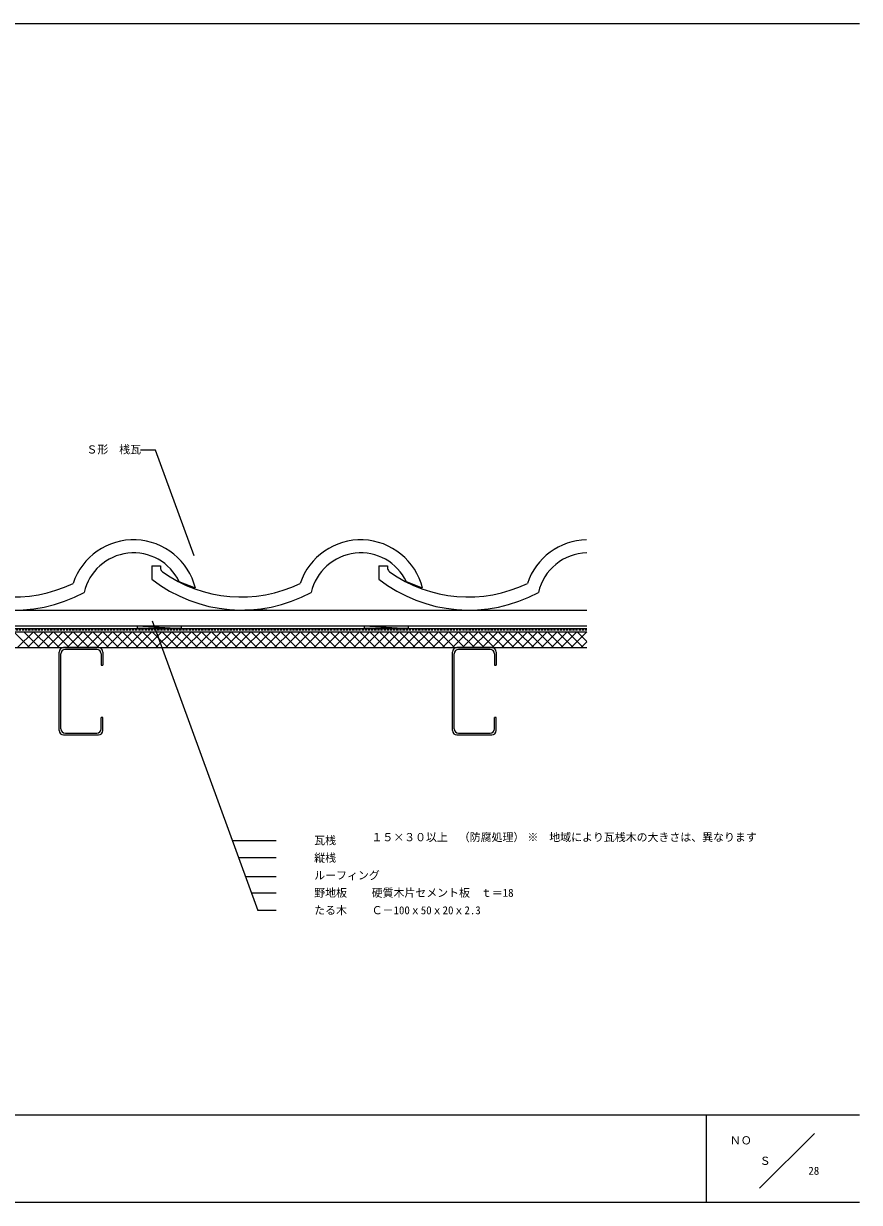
# Model space of a CAD drawing. Units: millimetres, scale not verified. Extents: x -1008 to 992, y -668 to 682.
# Drawn here: x 35 to 992, y -668 to 682 of the extents above; entities that cross this region are included whole.
import ezdxf
from ezdxf.enums import TextEntityAlignment as Align

# ---------------------------------------------------------------- set-up
doc = ezdxf.new("R2010")
doc.units = ezdxf.units.MM
doc.header["$LTSCALE"] = 2
doc.linetypes.add('DASHED1', pattern=[1.8, 1.2, -0.6])
for name, color, linetype, lineweight in [('0-1', 7, 'Continuous', 18), ('0-2', 7, 'Continuous', 18), ('0-4_下地', 7, 'Continuous', 18), ('0-5', 7, 'Continuous', 18), ('0-7', 7, 'Continuous', 18), ('1-0', 5, 'Continuous', 18)]:
    doc.layers.add(name, color=color, linetype=linetype, lineweight=lineweight)
doc.styles.add('ＭＳ ゴシック', font='')
doc.styles.get('ＭＳ ゴシック').set_extended_font_data('MS Gothic')

msp = doc.modelspace()

# ---------------------------------------------------------------- linework, layer by layer
at = {"layer": '0-1'}
for p, q in [((181.85, 61.344), (191.85, 61.344)), ((181.85, 61.344), (181.85, 46.344)), ((191.85, 61.344), (191.85, 58.131)), ((441.85, 61.344), (451.85, 61.344)), ((441.85, 61.344), (441.85, 46.344)), ((451.85, 61.344), (451.85, 58.131)), ((231.85, 35.832), (213.44, 43.109)), ((491.85, 35.832), (473.44, 43.109)), ((491.85, 35.832), (473.44, 43.109)), ((-235.064, 10.832), (679.864, 10.832)), ((65, 10.832), (262.892, 10.832)), ((325, 10.832), (522.892, 10.832)), ((-231.613, -10.168), (679.864, -10.168)), ((-227.567, -7.168), (679.864, -7.168)), ((-325.479, -14.168), (679.864, -14.168))]:
    msp.add_line(p, q, dxfattribs=at)
for centre, radius, start, end in [((161.058, 18.454), 72.894, 13.7919, 161.69852), ((421.058, 18.454), 72.894, 13.7919, 161.69852), ((681.058, 18.454), 72.894, 91.18127, 161.69844), ((161.058, 18.454), 57.895, 25.20538, 167.51599), ((421.058, 18.454), 57.895, 25.20538, 167.51599), ((681.058, 18.454), 57.895, 91.18127, 167.51599), ((24.194, 181.344), 155.491, 234.57967, 295.79265), ((201.655, 61.909), 10.508, 201.07587, 223.8392), ((284.194, 181.344), 155.491, 234.57967, 295.79265), ((461.655, 61.909), 10.508, 201.07587, 223.8392), ((544.194, 181.344), 155.491, 234.57967, 295.79265), ((24.936, 178.208), 167.376, 231.98312, 298.39507), ((284.936, 178.208), 167.376, 231.98312, 298.39507), ((544.936, 178.208), 167.376, 231.98312, 298.39507)]:
    msp.add_arc(centre, radius, start, end, dxfattribs=at)
at = {"layer": '0-2', "color": 3, "linetype": 'DASHED1'}
msp.add_line((-265.4, -11.845), (679.864, -11.845), dxfattribs=at)
at = {"layer": '0-2'}
for p, q in [((165.521, -7.168), (215.521, -10.168)), ((425.521, -7.168), (475.521, -10.168)), ((24.056, -14.168), (42.056, -32.168)), ((28.374, -32.168), (46.374, -14.168)), ((35.37, -14.168), (53.37, -32.168)), ((39.687, -32.168), (57.687, -14.168)), ((46.684, -14.168), (64.684, -32.168)), ((51.001, -32.168), (69.001, -14.168)), ((57.998, -14.168), (75.997, -32.168)), ((62.315, -32.168), (80.315, -14.168)), ((69.311, -14.168), (87.311, -32.168)), ((73.629, -32.168), (91.628, -14.168)), ((80.625, -14.168), (98.625, -32.168)), ((84.942, -32.168), (102.942, -14.168)), ((91.938, -14.168), (109.939, -32.168)), ((96.256, -32.168), (114.256, -14.168)), ((103.252, -14.168), (121.252, -32.168)), ((107.57, -32.168), (125.57, -14.168)), ((114.566, -14.168), (132.566, -32.168)), ((118.883, -32.168), (136.883, -14.168)), ((125.88, -14.168), (143.88, -32.168)), ((130.197, -32.168), (148.197, -14.168)), ((137.193, -14.168), (155.193, -32.168)), ((141.511, -32.168), (159.511, -14.168)), ((148.507, -14.168), (166.507, -32.168)), ((152.824, -32.168), (170.824, -14.168)), ((159.821, -14.168), (177.821, -32.168)), ((164.138, -32.168), (182.138, -14.168)), ((171.134, -14.168), (189.134, -32.168)), ((175.452, -32.168), (193.452, -14.168)), ((182.448, -14.168), (200.448, -32.168)), ((186.765, -32.168), (204.765, -14.168)), ((193.762, -14.168), (211.762, -32.168)), ((198.079, -32.168), (216.079, -14.168)), ((205.075, -14.168), (223.075, -32.168)), ((209.393, -32.168), (227.393, -14.168)), ((216.389, -14.168), (234.389, -32.168)), ((220.707, -32.168), (238.707, -14.168)), ((227.703, -14.168), (245.703, -32.168)), ((232.02, -32.168), (250.02, -14.168)), ((239.016, -14.168), (257.016, -32.168)), ((243.334, -32.168), (261.334, -14.168)), ((250.33, -14.168), (268.33, -32.168)), ((254.648, -32.168), (272.648, -14.168)), ((261.644, -14.168), (279.644, -32.168)), ((265.961, -32.168), (283.961, -14.168)), ((272.957, -14.168), (290.957, -32.168)), ((277.275, -32.168), (295.275, -14.168)), ((284.271, -14.168), (302.271, -32.168)), ((288.589, -32.168), (306.589, -14.168)), ((295.585, -14.168), (313.585, -32.168)), ((299.903, -32.168), (317.903, -14.168)), ((306.898, -14.168), (324.898, -32.168)), ((311.216, -32.168), (329.216, -14.168)), ((318.212, -14.168), (336.212, -32.168)), ((322.53, -32.168), (340.53, -14.168)), ((329.526, -14.168), (347.526, -32.168)), ((333.844, -32.168), (351.844, -14.168)), ((340.839, -14.168), (358.839, -32.168)), ((345.157, -32.168), (363.157, -14.168)), ((352.153, -14.168), (370.153, -32.168)), ((356.471, -32.168), (374.471, -14.168)), ((363.467, -14.168), (381.467, -32.168)), ((367.785, -32.168), (385.785, -14.168)), ((374.78, -14.168), (392.78, -32.168)), ((379.099, -32.168), (397.099, -14.168)), ((386.094, -14.168), (404.094, -32.168)), ((390.412, -32.168), (408.412, -14.168)), ((397.408, -14.168), (415.408, -32.168)), ((401.726, -32.168), (419.726, -14.168)), ((408.721, -14.168), (426.721, -32.168)), ((413.04, -32.168), (431.04, -14.168)), ((420.035, -14.168), (438.035, -32.168)), ((424.353, -32.168), (442.353, -14.168)), ((431.349, -14.168), (449.349, -32.168)), ((435.667, -32.168), (453.667, -14.168)), ((442.662, -14.168), (460.663, -32.168)), ((446.981, -32.168), (464.981, -14.168)), ((453.976, -14.168), (471.976, -32.168)), ((458.295, -32.168), (476.295, -14.168)), ((465.29, -14.168), (483.29, -32.168)), ((469.608, -32.168), (487.608, -14.168)), ((476.603, -14.168), (494.603, -32.168)), ((480.922, -32.168), (498.922, -14.168)), ((487.917, -14.168), (505.917, -32.168)), ((492.236, -32.168), (510.236, -14.168)), ((499.231, -14.168), (517.231, -32.168)), ((503.55, -32.168), (521.55, -14.168)), ((510.544, -14.168), (528.544, -32.168)), ((514.863, -32.168), (532.863, -14.168)), ((521.858, -14.168), (539.858, -32.168)), ((526.177, -32.168), (544.177, -14.168)), ((533.172, -14.168), (551.172, -32.168)), ((537.491, -32.168), (555.491, -14.168)), ((544.486, -14.168), (562.486, -32.168)), ((548.804, -32.168), (566.804, -14.168)), ((555.799, -14.168), (573.799, -32.168)), ((560.118, -32.168), (578.118, -14.168)), ((567.113, -14.168), (585.113, -32.168)), ((571.432, -32.168), (589.432, -14.168)), ((578.426, -14.168), (596.426, -32.168)), ((582.746, -32.168), (600.746, -14.168)), ((589.74, -14.168), (607.74, -32.168)), ((594.059, -32.168), (612.059, -14.168)), ((601.054, -14.168), (619.054, -32.168)), ((605.373, -32.168), (623.373, -14.168)), ((612.368, -14.168), (630.368, -32.168)), ((616.687, -32.168), (634.687, -14.168)), ((623.681, -14.168), (641.681, -32.168)), ((628, -32.168), (646, -14.168)), ((634.995, -14.168), (652.995, -32.168)), ((639.314, -32.168), (657.314, -14.168)), ((646.309, -14.168), (664.309, -32.168)), ((650.628, -32.168), (668.628, -14.168)), ((657.622, -14.168), (675.622, -32.168)), ((661.941, -32.168), (679.864, -14.245)), ((668.936, -14.168), (679.864, -25.096)), ((673.255, -32.168), (679.864, -25.559)), ((-374.385, -32.168), (679.864, -32.168))]:
    msp.add_line(p, q, dxfattribs=at)
at = {"layer": '0-2', "color": 3}
for p, q in [((75.997, -127.168), (75.997, -37.168)), ((77.997, -125.168), (77.997, -39.168)), ((120.997, -32.168), (80.997, -32.168)), ((118.997, -34.168), (82.998, -34.168)), ((123.997, -39.168), (123.997, -52.168)), ((125.997, -37.168), (125.997, -52.168)), ((526.177, -127.168), (526.177, -37.168)), ((528.177, -125.168), (528.177, -39.168)), ((571.177, -32.168), (531.177, -32.168)), ((569.177, -34.168), (533.177, -34.168)), ((574.177, -39.168), (574.177, -52.168)), ((576.177, -37.168), (576.177, -52.168)), ((123.997, -52.168), (125.997, -52.168)), ((574.177, -52.168), (576.177, -52.168)), ((125.997, -112.168), (123.997, -112.168)), ((123.997, -125.168), (123.997, -112.168)), ((125.997, -127.168), (125.997, -112.168)), ((576.177, -112.168), (574.177, -112.168)), ((574.177, -125.168), (574.177, -112.168)), ((576.177, -127.168), (576.177, -112.168)), ((80.997, -132.168), (120.997, -132.168)), ((82.998, -130.168), (118.997, -130.168)), ((531.177, -132.168), (571.177, -132.168)), ((533.177, -130.168), (569.177, -130.168))]:
    msp.add_line(p, q, dxfattribs=at)
at = {"layer": '0-2'}
for points in [[(165.521, -10.168), (165.521, -7.168), (215.521, -7.168), (215.521, -10.168)], [(425.521, -10.168), (425.521, -7.168), (475.521, -7.168), (475.521, -10.168)]]:
    msp.add_lwpolyline(points, close=True, dxfattribs=at)
at = {"layer": '0-2', "color": 3}
for centre, start, end in [((80.997, -37.168), 90, 180), ((82.998, -39.168), 90, 180), ((118.997, -39.168), 0, 90), ((120.997, -37.168), 0, 90), ((531.177, -37.168), 90, 180), ((533.177, -39.168), 90, 180), ((569.177, -39.168), 0, 90), ((571.177, -37.168), 0, 90), ((80.997, -127.168), 180, 270), ((82.998, -125.168), 180, 270), ((118.997, -125.168), 270, 0), ((120.997, -127.168), 270, 0), ((531.177, -127.168), 180, 270), ((533.177, -125.168), 180, 270), ((569.177, -125.168), 270, 0), ((571.177, -127.168), 270, 0)]:
    msp.add_arc(centre, 5, start, end, dxfattribs=at)
at = {"layer": '0-4_下地'}
for q in [(288.387, 10.832), (353.671, 10.832)]:
    msp.add_line((313.607, 10.832), q, dxfattribs=at)
at = {"layer": '0-5'}
for p, q in [((182.423, -1.424), (303.212, -333.29)), ((324.362, -253.389), (274.131, -253.389)), ((324.362, -272.867), (281.22, -272.867)), ((324.362, -294.731), (289.178, -294.731)), ((324.362, -313.414), (295.978, -313.414)), ((324.362, -333.29), (303.212, -333.29))]:
    msp.add_line(p, q, dxfattribs=at)
msp.add_lwpolyline([(230.461, 72.817), (186.373, 193.948), (168.899, 193.948)], dxfattribs=at)
at = {"layer": '1-0'}
for p, q in [((-1008.108, 682.5), (991.892, 682.5)), ((991.892, -567.5), (-1008.108, -567.5)), ((816.892, -667.5), (816.892, -567.5)), ((940.541, -588.446), (877.703, -651.284))]:
    msp.add_line(p, q, dxfattribs=at)
msp.add_lwpolyline([(991.892, -667.5), (-417.554, -667.5), (-1008.108, -667.5)], dxfattribs=at)

# ---------------------------------------------------------------- texts
at = {"layer": '0-2', "style": 'ＭＳ ゴシック'}
for s, p in [('ルーフィング', (367.877, -300.266)), ('硬質木片セメント板\u3000ｔ＝18', (433.618, -320.266)), ('Ｃ－100ｘ50ｘ20ｘ2.3', (433.618, -340.266))]:
    msp.add_text(s, height=9.164, dxfattribs=at).set_placement(p, align=Align.BOTTOM_LEFT)
at = {"layer": '0-5', "style": 'ＭＳ ゴシック'}
for s, p in [('Ｓ形\u3000桟瓦', (107.176, 187.365)), ('瓦桟\u3000', (367.877, -260.266)), ('縦桟', (367.877, -280.266)), ('野地板', (367.877, -320.266)), ('たる木', (367.877, -340.266))]:
    msp.add_text(s, height=9.164, dxfattribs=at).set_placement(p, align=Align.BOTTOM_LEFT)
at = {"layer": '0-7', "style": 'ＭＳ ゴシック'}
for s, p in [('１５×３０以上\u3000（防腐処理）', (433.368, -256.645)), ('※\u3000地域により瓦桟木の大きさは、異なります', (611.885, -256.645)), ('28', (933.434, -638.566))]:
    msp.add_text(s, height=9.164, dxfattribs=at).set_placement(p, align=Align.BOTTOM_LEFT)
at = {"layer": '1-0', "color": 7, "style": 'ＭＳ ゴシック'}
for s, p in [('ＮＯ', (843.619, -603.848)), ('Ｓ', (877.726, -627.253))]:
    msp.add_text(s, height=9.164, dxfattribs=at).set_placement(p, align=Align.BOTTOM_LEFT)

doc.saveas('drawing.dxf')
